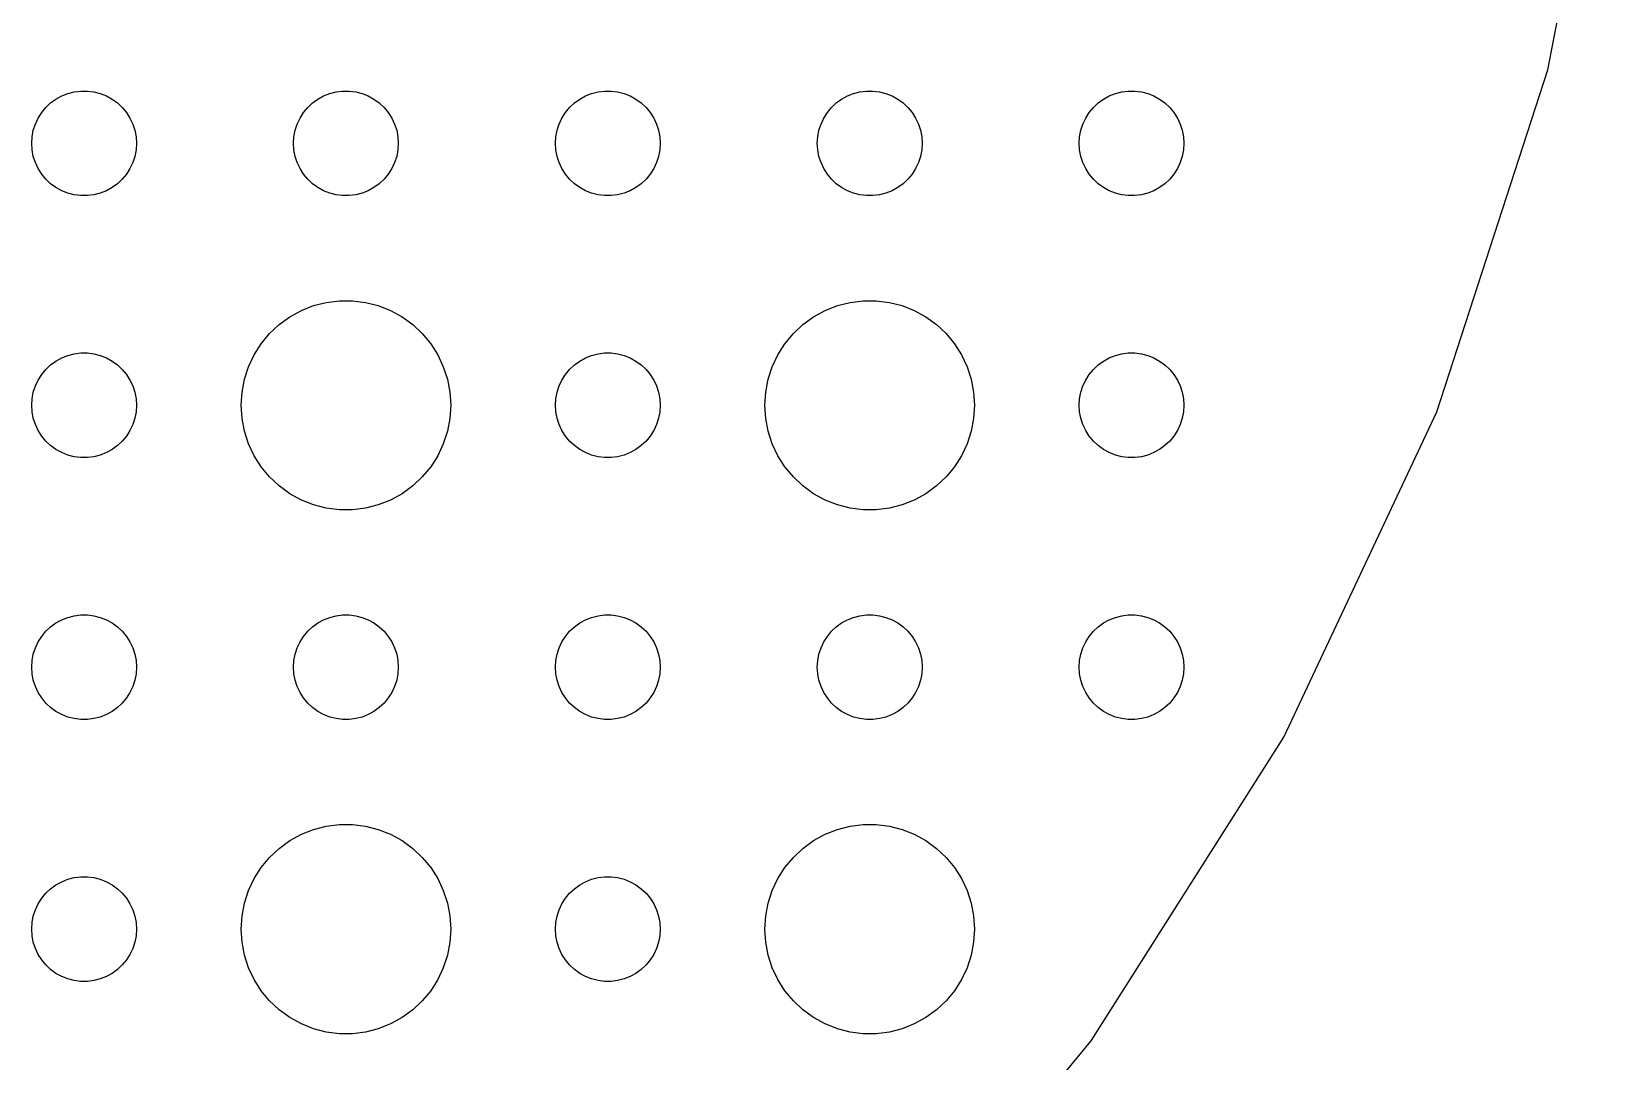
# Model space of a CAD drawing. Header units: metres. Extents: x -82 to 82, y -82 to 82.
# Drawn here: x 36 to 81.35, y -48.79 to -19.3 of the extents above; entities that cross this region are included whole.
import ezdxf

# ---------------------------------------------------------------- set-up
doc = ezdxf.new("R2010")
doc.units = ezdxf.units.M

msp = doc.modelspace()

# ---------------------------------------------------------------- linework, layer by layer
for p, q in [((79.4238, -20.3926), (81.3534, -10.2773)), ((76.2417, -30.1862), (79.4238, -20.3926)), ((36.5439, -21.3442), (36.6963, -21.2335)), ((36.6963, -21.2335), (36.8613, -21.1427)), ((36.8613, -21.1427), (37.0365, -21.0734)), ((37.0365, -21.0734), (37.2189, -21.0266)), ((37.2189, -21.0266), (37.4058, -21.003)), ((37.4058, -21.003), (37.5942, -21.003)), ((37.5942, -21.003), (37.7811, -21.0266)), ((37.7811, -21.0266), (37.9635, -21.0734)), ((37.9635, -21.0734), (38.1387, -21.1427)), ((38.1387, -21.1427), (38.3037, -21.2335)), ((38.3037, -21.2335), (38.4561, -21.3442)), ((44.0439, -21.3442), (44.1963, -21.2335)), ((44.1963, -21.2335), (44.3613, -21.1427)), ((44.3613, -21.1427), (44.5365, -21.0734)), ((44.5365, -21.0734), (44.7189, -21.0266)), ((44.7189, -21.0266), (44.9058, -21.003)), ((44.9058, -21.003), (45.0942, -21.003)), ((45.0942, -21.003), (45.2811, -21.0266)), ((45.2811, -21.0266), (45.4635, -21.0734)), ((45.4635, -21.0734), (45.6387, -21.1427)), ((45.6387, -21.1427), (45.8037, -21.2335)), ((45.8037, -21.2335), (45.9561, -21.3442)), ((51.5439, -21.3442), (51.6963, -21.2335)), ((51.6963, -21.2335), (51.8613, -21.1427)), ((51.8613, -21.1427), (52.0365, -21.0734)), ((52.0365, -21.0734), (52.2189, -21.0266)), ((52.2189, -21.0266), (52.4058, -21.003)), ((52.4058, -21.003), (52.5942, -21.003)), ((52.5942, -21.003), (52.7811, -21.0266)), ((52.7811, -21.0266), (52.9635, -21.0734)), ((52.9635, -21.0734), (53.1387, -21.1427)), ((53.1387, -21.1427), (53.3037, -21.2335)), ((53.3037, -21.2335), (53.4561, -21.3442)), ((59.0439, -21.3442), (59.1963, -21.2335)), ((59.1963, -21.2335), (59.3613, -21.1427)), ((59.3613, -21.1427), (59.5365, -21.0734)), ((59.5365, -21.0734), (59.7189, -21.0266)), ((59.7189, -21.0266), (59.9058, -21.003)), ((59.9058, -21.003), (60.0942, -21.003)), ((60.0942, -21.003), (60.2811, -21.0266)), ((60.2811, -21.0266), (60.4635, -21.0734)), ((60.4635, -21.0734), (60.6387, -21.1427)), ((60.6387, -21.1427), (60.8037, -21.2335)), ((60.8037, -21.2335), (60.9561, -21.3442)), ((66.5439, -21.3442), (66.6963, -21.2335)), ((66.6963, -21.2335), (66.8613, -21.1427)), ((66.8613, -21.1427), (67.0365, -21.0734)), ((67.0365, -21.0734), (67.2189, -21.0266)), ((67.2189, -21.0266), (67.4058, -21.003)), ((67.4058, -21.003), (67.5942, -21.003)), ((67.5942, -21.003), (67.7811, -21.0266)), ((67.7811, -21.0266), (67.9635, -21.0734)), ((67.9635, -21.0734), (68.1387, -21.1427)), ((68.1387, -21.1427), (68.3037, -21.2335)), ((68.3037, -21.2335), (68.4561, -21.3442)), ((36.1855, -21.7774), (36.2865, -21.6183)), ((36.2865, -21.6183), (36.4065, -21.4732)), ((36.4065, -21.4732), (36.5439, -21.3442)), ((38.4561, -21.3442), (38.5934, -21.4732)), ((38.5934, -21.4732), (38.7135, -21.6183)), ((38.7135, -21.6183), (38.8145, -21.7774)), ((43.6855, -21.7774), (43.7865, -21.6183)), ((43.7865, -21.6183), (43.9065, -21.4732)), ((43.9065, -21.4732), (44.0439, -21.3442)), ((45.9561, -21.3442), (46.0934, -21.4732)), ((46.0934, -21.4732), (46.2135, -21.6183)), ((46.2135, -21.6183), (46.3145, -21.7774)), ((51.1855, -21.7774), (51.2865, -21.6183)), ((51.2865, -21.6183), (51.4065, -21.4732)), ((51.4065, -21.4732), (51.5439, -21.3442)), ((53.4561, -21.3442), (53.5934, -21.4732)), ((53.5934, -21.4732), (53.7135, -21.6183)), ((53.7135, -21.6183), (53.8145, -21.7774)), ((58.6855, -21.7774), (58.7865, -21.6183)), ((58.7865, -21.6183), (58.9065, -21.4732)), ((58.9065, -21.4732), (59.0439, -21.3442)), ((60.9561, -21.3442), (61.0934, -21.4732)), ((61.0934, -21.4732), (61.2135, -21.6183)), ((61.2135, -21.6183), (61.3145, -21.7774)), ((66.1855, -21.7774), (66.2865, -21.6183)), ((66.2865, -21.6183), (66.4065, -21.4732)), ((66.4065, -21.4732), (66.5439, -21.3442)), ((68.4561, -21.3442), (68.5934, -21.4732)), ((68.5934, -21.4732), (68.7135, -21.6183)), ((68.7135, -21.6183), (68.8145, -21.7774)), ((36.0118, -22.312), (36.0471, -22.127)), ((36.0471, -22.127), (36.1053, -21.9478)), ((36.1053, -21.9478), (36.1855, -21.7774)), ((38.8145, -21.7774), (38.8947, -21.9478)), ((38.8947, -21.9478), (38.9529, -22.127)), ((38.9529, -22.127), (38.9882, -22.312)), ((43.5118, -22.312), (43.5471, -22.127)), ((43.5471, -22.127), (43.6053, -21.9478)), ((43.6053, -21.9478), (43.6855, -21.7774)), ((46.3145, -21.7774), (46.3947, -21.9478)), ((46.3947, -21.9478), (46.4529, -22.127)), ((46.4529, -22.127), (46.4882, -22.312)), ((51.0118, -22.312), (51.0471, -22.127)), ((51.0471, -22.127), (51.1053, -21.9478)), ((51.1053, -21.9478), (51.1855, -21.7774)), ((53.8145, -21.7774), (53.8947, -21.9478)), ((53.8947, -21.9478), (53.9529, -22.127)), ((53.9529, -22.127), (53.9882, -22.312)), ((58.5118, -22.312), (58.5471, -22.127)), ((58.5471, -22.127), (58.6053, -21.9478)), ((58.6053, -21.9478), (58.6855, -21.7774)), ((61.3145, -21.7774), (61.3947, -21.9478)), ((61.3947, -21.9478), (61.4529, -22.127)), ((61.4529, -22.127), (61.4882, -22.312)), ((66.0118, -22.312), (66.0471, -22.127)), ((66.0471, -22.127), (66.1053, -21.9478)), ((66.1053, -21.9478), (66.1855, -21.7774)), ((68.8145, -21.7774), (68.8947, -21.9478)), ((68.8947, -21.9478), (68.9529, -22.127)), ((68.9529, -22.127), (68.9882, -22.312)), ((36, -22.5), (36.0118, -22.312)), ((36.0118, -22.688), (36, -22.5)), ((38.9882, -22.312), (39, -22.5)), ((39, -22.5), (38.9882, -22.688)), ((43.5, -22.5), (43.5118, -22.312)), ((43.5118, -22.688), (43.5, -22.5)), ((46.4882, -22.312), (46.5, -22.5)), ((46.5, -22.5), (46.4882, -22.688)), ((51, -22.5), (51.0118, -22.312)), ((51.0118, -22.688), (51, -22.5)), ((53.9882, -22.312), (54, -22.5)), ((54, -22.5), (53.9882, -22.688)), ((58.5, -22.5), (58.5118, -22.312)), ((58.5118, -22.688), (58.5, -22.5)), ((61.4882, -22.312), (61.5, -22.5)), ((61.5, -22.5), (61.4882, -22.688)), ((66, -22.5), (66.0118, -22.312)), ((66.0118, -22.688), (66, -22.5)), ((68.9882, -22.312), (69, -22.5)), ((69, -22.5), (68.9882, -22.688)), ((36.0471, -22.873), (36.0118, -22.688)), ((36.1053, -23.0522), (36.0471, -22.873)), ((36.1855, -23.2226), (36.1053, -23.0522)), ((38.8947, -23.0522), (38.8145, -23.2226)), ((38.9529, -22.873), (38.8947, -23.0522)), ((38.9882, -22.688), (38.9529, -22.873)), ((43.5471, -22.873), (43.5118, -22.688)), ((43.6053, -23.0522), (43.5471, -22.873)), ((43.6855, -23.2226), (43.6053, -23.0522)), ((46.3947, -23.0522), (46.3145, -23.2226)), ((46.4529, -22.873), (46.3947, -23.0522)), ((46.4882, -22.688), (46.4529, -22.873)), ((51.0471, -22.873), (51.0118, -22.688)), ((51.1053, -23.0522), (51.0471, -22.873)), ((51.1855, -23.2226), (51.1053, -23.0522)), ((53.8947, -23.0522), (53.8145, -23.2226)), ((53.9529, -22.873), (53.8947, -23.0522)), ((53.9882, -22.688), (53.9529, -22.873)), ((58.5471, -22.873), (58.5118, -22.688)), ((58.6053, -23.0522), (58.5471, -22.873)), ((58.6855, -23.2226), (58.6053, -23.0522)), ((61.3947, -23.0522), (61.3145, -23.2226)), ((61.4529, -22.873), (61.3947, -23.0522)), ((61.4882, -22.688), (61.4529, -22.873)), ((66.0471, -22.873), (66.0118, -22.688)), ((66.1053, -23.0522), (66.0471, -22.873)), ((66.1855, -23.2226), (66.1053, -23.0522)), ((68.8947, -23.0522), (68.8145, -23.2226)), ((68.9529, -22.873), (68.8947, -23.0522)), ((68.9882, -22.688), (68.9529, -22.873)), ((36.2865, -23.3817), (36.1855, -23.2226)), ((36.4065, -23.5268), (36.2865, -23.3817)), ((36.5439, -23.6558), (36.4065, -23.5268)), ((38.5934, -23.5268), (38.4561, -23.6558)), ((38.7135, -23.3817), (38.5934, -23.5268)), ((38.8145, -23.2226), (38.7135, -23.3817)), ((43.7865, -23.3817), (43.6855, -23.2226)), ((43.9065, -23.5268), (43.7865, -23.3817)), ((44.0439, -23.6558), (43.9065, -23.5268)), ((46.0934, -23.5268), (45.9561, -23.6558)), ((46.2135, -23.3817), (46.0934, -23.5268)), ((46.3145, -23.2226), (46.2135, -23.3817)), ((51.2865, -23.3817), (51.1855, -23.2226)), ((51.4065, -23.5268), (51.2865, -23.3817)), ((51.5439, -23.6558), (51.4065, -23.5268)), ((53.5934, -23.5268), (53.4561, -23.6558)), ((53.7135, -23.3817), (53.5934, -23.5268)), ((53.8145, -23.2226), (53.7135, -23.3817)), ((58.7865, -23.3817), (58.6855, -23.2226)), ((58.9065, -23.5268), (58.7865, -23.3817)), ((59.0439, -23.6558), (58.9065, -23.5268)), ((61.0934, -23.5268), (60.9561, -23.6558)), ((61.2135, -23.3817), (61.0934, -23.5268)), ((61.3145, -23.2226), (61.2135, -23.3817)), ((66.2865, -23.3817), (66.1855, -23.2226)), ((66.4065, -23.5268), (66.2865, -23.3817)), ((66.5439, -23.6558), (66.4065, -23.5268)), ((68.5934, -23.5268), (68.4561, -23.6558)), ((68.7135, -23.3817), (68.5934, -23.5268)), ((68.8145, -23.2226), (68.7135, -23.3817)), ((36.6963, -23.7665), (36.5439, -23.6558)), ((36.8613, -23.8572), (36.6963, -23.7665)), ((37.0365, -23.9266), (36.8613, -23.8572)), ((37.2189, -23.9734), (37.0365, -23.9266)), ((37.4058, -23.997), (37.2189, -23.9734)), ((37.5942, -23.997), (37.4058, -23.997)), ((37.7811, -23.9734), (37.5942, -23.997)), ((37.9635, -23.9266), (37.7811, -23.9734)), ((38.1387, -23.8572), (37.9635, -23.9266)), ((38.3037, -23.7665), (38.1387, -23.8572)), ((38.4561, -23.6558), (38.3037, -23.7665)), ((44.1963, -23.7665), (44.0439, -23.6558)), ((44.3613, -23.8572), (44.1963, -23.7665)), ((44.5365, -23.9266), (44.3613, -23.8572)), ((44.7189, -23.9734), (44.5365, -23.9266)), ((44.9058, -23.997), (44.7189, -23.9734)), ((45.0942, -23.997), (44.9058, -23.997)), ((45.2811, -23.9734), (45.0942, -23.997)), ((45.4635, -23.9266), (45.2811, -23.9734)), ((45.6387, -23.8572), (45.4635, -23.9266)), ((45.8037, -23.7665), (45.6387, -23.8572)), ((45.9561, -23.6558), (45.8037, -23.7665)), ((51.6963, -23.7665), (51.5439, -23.6558)), ((51.8613, -23.8572), (51.6963, -23.7665)), ((52.0365, -23.9266), (51.8613, -23.8572)), ((52.2189, -23.9734), (52.0365, -23.9266)), ((52.4058, -23.997), (52.2189, -23.9734)), ((52.5942, -23.997), (52.4058, -23.997)), ((52.7811, -23.9734), (52.5942, -23.997)), ((52.9635, -23.9266), (52.7811, -23.9734)), ((53.1387, -23.8572), (52.9635, -23.9266)), ((53.3037, -23.7665), (53.1387, -23.8572)), ((53.4561, -23.6558), (53.3037, -23.7665)), ((59.1963, -23.7665), (59.0439, -23.6558)), ((59.3613, -23.8572), (59.1963, -23.7665)), ((59.5365, -23.9266), (59.3613, -23.8572)), ((59.7189, -23.9734), (59.5365, -23.9266)), ((59.9058, -23.997), (59.7189, -23.9734)), ((60.0942, -23.997), (59.9058, -23.997)), ((60.2811, -23.9734), (60.0942, -23.997)), ((60.4635, -23.9266), (60.2811, -23.9734)), ((60.6387, -23.8572), (60.4635, -23.9266)), ((60.8037, -23.7665), (60.6387, -23.8572)), ((60.9561, -23.6558), (60.8037, -23.7665)), ((66.6963, -23.7665), (66.5439, -23.6558)), ((66.8613, -23.8572), (66.6963, -23.7665)), ((67.0365, -23.9266), (66.8613, -23.8572)), ((67.2189, -23.9734), (67.0365, -23.9266)), ((67.4058, -23.997), (67.2189, -23.9734)), ((67.5942, -23.997), (67.4058, -23.997)), ((67.7811, -23.9734), (67.5942, -23.997)), ((67.9635, -23.9266), (67.7811, -23.9734)), ((68.1387, -23.8572), (67.9635, -23.9266)), ((68.3037, -23.7665), (68.1387, -23.8572)), ((68.4561, -23.6558), (68.3037, -23.7665)), ((43.7227, -27.2855), (44.0729, -27.1468)), ((44.0729, -27.1468), (44.4379, -27.0531)), ((44.4379, -27.0531), (44.8116, -27.0059)), ((44.8116, -27.0059), (45.1884, -27.0059)), ((45.1884, -27.0059), (45.5621, -27.0531)), ((45.5621, -27.0531), (45.927, -27.1468)), ((45.927, -27.1468), (46.2773, -27.2855)), ((58.7227, -27.2855), (59.0729, -27.1468)), ((59.0729, -27.1468), (59.4379, -27.0531)), ((59.4379, -27.0531), (59.8116, -27.0059)), ((59.8116, -27.0059), (60.1884, -27.0059)), ((60.1884, -27.0059), (60.5621, -27.0531)), ((60.5621, -27.0531), (60.927, -27.1468)), ((60.927, -27.1468), (61.2773, -27.2855)), ((43.0877, -27.6884), (43.3925, -27.467)), ((43.3925, -27.467), (43.7227, -27.2855)), ((46.2773, -27.2855), (46.6075, -27.467)), ((46.6075, -27.467), (46.9123, -27.6884)), ((58.0877, -27.6884), (58.3925, -27.467)), ((58.3925, -27.467), (58.7227, -27.2855)), ((61.2773, -27.2855), (61.6075, -27.467)), ((61.6075, -27.467), (61.9123, -27.6884)), ((42.5729, -28.2366), (42.8131, -27.9464)), ((42.8131, -27.9464), (43.0877, -27.6884)), ((46.9123, -27.6884), (47.1869, -27.9464)), ((47.1869, -27.9464), (47.427, -28.2366)), ((57.5729, -28.2366), (57.8131, -27.9464)), ((57.8131, -27.9464), (58.0877, -27.6884)), ((61.9123, -27.6884), (62.1869, -27.9464)), ((62.1869, -27.9464), (62.427, -28.2366)), ((37.0365, -28.5734), (37.2189, -28.5266)), ((37.2189, -28.5266), (37.4058, -28.503)), ((37.4058, -28.503), (37.5942, -28.503)), ((37.5942, -28.503), (37.7811, -28.5266)), ((37.7811, -28.5266), (37.9635, -28.5734)), ((42.2107, -28.8956), (42.3711, -28.5547)), ((42.3711, -28.5547), (42.5729, -28.2366)), ((47.427, -28.2366), (47.6289, -28.5547)), ((47.6289, -28.5547), (47.7893, -28.8956)), ((52.0365, -28.5734), (52.2189, -28.5266)), ((52.2189, -28.5266), (52.4058, -28.503)), ((52.4058, -28.503), (52.5942, -28.503)), ((52.5942, -28.503), (52.7811, -28.5266)), ((52.7811, -28.5266), (52.9635, -28.5734)), ((57.2107, -28.8956), (57.3711, -28.5547)), ((57.3711, -28.5547), (57.5729, -28.2366)), ((62.427, -28.2366), (62.6289, -28.5547)), ((62.6289, -28.5547), (62.7893, -28.8956)), ((67.0365, -28.5734), (67.2189, -28.5266)), ((67.2189, -28.5266), (67.4058, -28.503)), ((67.4058, -28.503), (67.5942, -28.503)), ((67.5942, -28.503), (67.7811, -28.5266)), ((67.7811, -28.5266), (67.9635, -28.5734)), ((36.2865, -29.1183), (36.4065, -28.9732)), ((36.4065, -28.9732), (36.5439, -28.8442)), ((36.5439, -28.8442), (36.6963, -28.7335)), ((36.6963, -28.7335), (36.8613, -28.6427)), ((36.8613, -28.6427), (37.0365, -28.5734)), ((37.9635, -28.5734), (38.1387, -28.6427)), ((38.1387, -28.6427), (38.3037, -28.7335)), ((38.3037, -28.7335), (38.4561, -28.8442)), ((38.4561, -28.8442), (38.5934, -28.9732)), ((38.5934, -28.9732), (38.7135, -29.1183)), ((42.0942, -29.2539), (42.2107, -28.8956)), ((47.7893, -28.8956), (47.9057, -29.2539)), ((51.2865, -29.1183), (51.4065, -28.9732)), ((51.4065, -28.9732), (51.5439, -28.8442)), ((51.5439, -28.8442), (51.6963, -28.7335)), ((51.6963, -28.7335), (51.8613, -28.6427)), ((51.8613, -28.6427), (52.0365, -28.5734)), ((52.9635, -28.5734), (53.1387, -28.6427)), ((53.1387, -28.6427), (53.3037, -28.7335)), ((53.3037, -28.7335), (53.4561, -28.8442)), ((53.4561, -28.8442), (53.5934, -28.9732)), ((53.5934, -28.9732), (53.7135, -29.1183)), ((57.0942, -29.2539), (57.2107, -28.8956)), ((62.7893, -28.8956), (62.9057, -29.2539)), ((66.2865, -29.1183), (66.4065, -28.9732)), ((66.4065, -28.9732), (66.5439, -28.8442)), ((66.5439, -28.8442), (66.6963, -28.7335)), ((66.6963, -28.7335), (66.8613, -28.6427)), ((66.8613, -28.6427), (67.0365, -28.5734)), ((67.9635, -28.5734), (68.1387, -28.6427)), ((68.1387, -28.6427), (68.3037, -28.7335)), ((68.3037, -28.7335), (68.4561, -28.8442)), ((68.4561, -28.8442), (68.5934, -28.9732)), ((68.5934, -28.9732), (68.7135, -29.1183)), ((36.0471, -29.627), (36.1053, -29.4478)), ((36.1053, -29.4478), (36.1855, -29.2774)), ((36.1855, -29.2774), (36.2865, -29.1183)), ((38.7135, -29.1183), (38.8145, -29.2774)), ((38.8145, -29.2774), (38.8947, -29.4478)), ((38.8947, -29.4478), (38.9529, -29.627)), ((42.0237, -29.624), (42.0942, -29.2539)), ((47.9057, -29.2539), (47.9763, -29.624)), ((51.0471, -29.627), (51.1053, -29.4478)), ((51.1053, -29.4478), (51.1855, -29.2774)), ((51.1855, -29.2774), (51.2865, -29.1183)), ((53.7135, -29.1183), (53.8145, -29.2774)), ((53.8145, -29.2774), (53.8947, -29.4478)), ((53.8947, -29.4478), (53.9529, -29.627)), ((57.0237, -29.624), (57.0942, -29.2539)), ((62.9057, -29.2539), (62.9763, -29.624)), ((66.0471, -29.627), (66.1053, -29.4478)), ((66.1053, -29.4478), (66.1855, -29.2774)), ((66.1855, -29.2774), (66.2865, -29.1183)), ((68.7135, -29.1183), (68.8145, -29.2774)), ((68.8145, -29.2774), (68.8947, -29.4478)), ((68.8947, -29.4478), (68.9529, -29.627)), ((36, -30), (36.0118, -29.812)), ((36.0118, -29.812), (36.0471, -29.627)), ((38.9529, -29.627), (38.9882, -29.812)), ((38.9882, -29.812), (39, -30)), ((42, -30), (42.0237, -29.624)), ((47.9763, -29.624), (48, -30)), ((51, -30), (51.0118, -29.812)), ((51.0118, -29.812), (51.0471, -29.627)), ((53.9529, -29.627), (53.9882, -29.812)), ((53.9882, -29.812), (54, -30)), ((57, -30), (57.0237, -29.624)), ((62.9763, -29.624), (63, -30)), ((66, -30), (66.0118, -29.812)), ((66.0118, -29.812), (66.0471, -29.627)), ((68.9529, -29.627), (68.9882, -29.812)), ((68.9882, -29.812), (69, -30)), ((36.0118, -30.188), (36, -30)), ((36.0471, -30.373), (36.0118, -30.188)), ((36.1053, -30.5522), (36.0471, -30.373)), ((38.9529, -30.373), (38.8947, -30.5522)), ((38.9882, -30.188), (38.9529, -30.373)), ((39, -30), (38.9882, -30.188)), ((42.0237, -30.376), (42, -30)), ((42.0942, -30.7461), (42.0237, -30.376)), ((47.9763, -30.376), (47.9057, -30.7461)), ((48, -30), (47.9763, -30.376)), ((51.0118, -30.188), (51, -30)), ((51.0471, -30.373), (51.0118, -30.188)), ((51.1053, -30.5522), (51.0471, -30.373)), ((53.9529, -30.373), (53.8947, -30.5522)), ((53.9882, -30.188), (53.9529, -30.373)), ((54, -30), (53.9882, -30.188)), ((57.0237, -30.376), (57, -30)), ((57.0942, -30.7461), (57.0237, -30.376)), ((62.9763, -30.376), (62.9057, -30.7461)), ((63, -30), (62.9763, -30.376)), ((66.0118, -30.188), (66, -30)), ((66.0471, -30.373), (66.0118, -30.188)), ((66.1053, -30.5522), (66.0471, -30.373)), ((68.9529, -30.373), (68.8947, -30.5522)), ((68.9882, -30.188), (68.9529, -30.373)), ((69, -30), (68.9882, -30.188)), ((71.8571, -39.5038), (76.2417, -30.1862)), ((36.1855, -30.7226), (36.1053, -30.5522)), ((36.2865, -30.8817), (36.1855, -30.7226)), ((38.8145, -30.7226), (38.7135, -30.8817)), ((38.8947, -30.5522), (38.8145, -30.7226)), ((42.2107, -31.1044), (42.0942, -30.7461)), ((47.9057, -30.7461), (47.7893, -31.1044)), ((51.1855, -30.7226), (51.1053, -30.5522)), ((51.2865, -30.8817), (51.1855, -30.7226)), ((53.8145, -30.7226), (53.7135, -30.8817)), ((53.8947, -30.5522), (53.8145, -30.7226)), ((57.2107, -31.1044), (57.0942, -30.7461)), ((62.9057, -30.7461), (62.7893, -31.1044)), ((66.1855, -30.7226), (66.1053, -30.5522)), ((66.2865, -30.8817), (66.1855, -30.7226)), ((68.8145, -30.7226), (68.7135, -30.8817)), ((68.8947, -30.5522), (68.8145, -30.7226)), ((36.4065, -31.0268), (36.2865, -30.8817)), ((36.5439, -31.1558), (36.4065, -31.0268)), ((36.6963, -31.2665), (36.5439, -31.1558)), ((36.8613, -31.3572), (36.6963, -31.2665)), ((38.3037, -31.2665), (38.1387, -31.3572)), ((38.4561, -31.1558), (38.3037, -31.2665)), ((38.5934, -31.0268), (38.4561, -31.1558)), ((38.7135, -30.8817), (38.5934, -31.0268)), ((42.3711, -31.4453), (42.2107, -31.1044)), ((47.7893, -31.1044), (47.6289, -31.4453)), ((51.4065, -31.0268), (51.2865, -30.8817)), ((51.5439, -31.1558), (51.4065, -31.0268)), ((51.6963, -31.2665), (51.5439, -31.1558)), ((51.8613, -31.3572), (51.6963, -31.2665)), ((53.3037, -31.2665), (53.1387, -31.3572)), ((53.4561, -31.1558), (53.3037, -31.2665)), ((53.5934, -31.0268), (53.4561, -31.1558)), ((53.7135, -30.8817), (53.5934, -31.0268)), ((57.3711, -31.4453), (57.2107, -31.1044)), ((62.7893, -31.1044), (62.6289, -31.4453)), ((66.4065, -31.0268), (66.2865, -30.8817)), ((66.5439, -31.1558), (66.4065, -31.0268)), ((66.6963, -31.2665), (66.5439, -31.1558)), ((66.8613, -31.3572), (66.6963, -31.2665)), ((68.3037, -31.2665), (68.1387, -31.3572)), ((68.4561, -31.1558), (68.3037, -31.2665)), ((68.5934, -31.0268), (68.4561, -31.1558)), ((68.7135, -30.8817), (68.5934, -31.0268)), ((37.0365, -31.4266), (36.8613, -31.3572)), ((37.2189, -31.4734), (37.0365, -31.4266)), ((37.4058, -31.497), (37.2189, -31.4734)), ((37.5942, -31.497), (37.4058, -31.497)), ((37.7811, -31.4734), (37.5942, -31.497)), ((37.9635, -31.4266), (37.7811, -31.4734)), ((38.1387, -31.3572), (37.9635, -31.4266)), ((42.5729, -31.7634), (42.3711, -31.4453)), ((47.6289, -31.4453), (47.427, -31.7634)), ((52.0365, -31.4266), (51.8613, -31.3572)), ((52.2189, -31.4734), (52.0365, -31.4266)), ((52.4058, -31.497), (52.2189, -31.4734)), ((52.5942, -31.497), (52.4058, -31.497)), ((52.7811, -31.4734), (52.5942, -31.497)), ((52.9635, -31.4266), (52.7811, -31.4734)), ((53.1387, -31.3572), (52.9635, -31.4266)), ((57.5729, -31.7634), (57.3711, -31.4453)), ((62.6289, -31.4453), (62.427, -31.7634)), ((67.0365, -31.4266), (66.8613, -31.3572)), ((67.2189, -31.4734), (67.0365, -31.4266)), ((67.4058, -31.497), (67.2189, -31.4734)), ((67.5942, -31.497), (67.4058, -31.497)), ((67.7811, -31.4734), (67.5942, -31.497)), ((67.9635, -31.4266), (67.7811, -31.4734)), ((68.1387, -31.3572), (67.9635, -31.4266)), ((42.8131, -32.0536), (42.5729, -31.7634)), ((43.0877, -32.3115), (42.8131, -32.0536)), ((47.1869, -32.0536), (46.9123, -32.3115)), ((47.427, -31.7634), (47.1869, -32.0536)), ((57.8131, -32.0536), (57.5729, -31.7634)), ((58.0877, -32.3115), (57.8131, -32.0536)), ((62.1869, -32.0536), (61.9123, -32.3115)), ((62.427, -31.7634), (62.1869, -32.0536)), ((43.3925, -32.533), (43.0877, -32.3115)), ((43.7227, -32.7145), (43.3925, -32.533)), ((46.6075, -32.533), (46.2773, -32.7145)), ((46.9123, -32.3115), (46.6075, -32.533)), ((58.3925, -32.533), (58.0877, -32.3115)), ((58.7227, -32.7145), (58.3925, -32.533)), ((61.6075, -32.533), (61.2773, -32.7145)), ((61.9123, -32.3115), (61.6075, -32.533)), ((44.0729, -32.8532), (43.7227, -32.7145)), ((44.4379, -32.9469), (44.0729, -32.8532)), ((44.8116, -32.9941), (44.4379, -32.9469)), ((45.1884, -32.9941), (44.8116, -32.9941)), ((45.5621, -32.9469), (45.1884, -32.9941)), ((45.927, -32.8532), (45.5621, -32.9469)), ((46.2773, -32.7145), (45.927, -32.8532)), ((59.0729, -32.8532), (58.7227, -32.7145)), ((59.4379, -32.9469), (59.0729, -32.8532)), ((59.8116, -32.9941), (59.4379, -32.9469)), ((60.1884, -32.9941), (59.8116, -32.9941)), ((60.5621, -32.9469), (60.1884, -32.9941)), ((60.927, -32.8532), (60.5621, -32.9469)), ((61.2773, -32.7145), (60.927, -32.8532)), ((36.5439, -36.3442), (36.6963, -36.2335)), ((36.6963, -36.2335), (36.8613, -36.1428)), ((36.8613, -36.1428), (37.0365, -36.0734)), ((37.0365, -36.0734), (37.2189, -36.0266)), ((37.2189, -36.0266), (37.4058, -36.003)), ((37.4058, -36.003), (37.5942, -36.003)), ((37.5942, -36.003), (37.7811, -36.0266)), ((37.7811, -36.0266), (37.9635, -36.0734)), ((37.9635, -36.0734), (38.1387, -36.1428)), ((38.1387, -36.1428), (38.3037, -36.2335)), ((38.3037, -36.2335), (38.4561, -36.3442)), ((44.0439, -36.3442), (44.1963, -36.2335)), ((44.1963, -36.2335), (44.3613, -36.1428)), ((44.3613, -36.1428), (44.5365, -36.0734)), ((44.5365, -36.0734), (44.7189, -36.0266)), ((44.7189, -36.0266), (44.9058, -36.003)), ((44.9058, -36.003), (45.0942, -36.003)), ((45.0942, -36.003), (45.2811, -36.0266)), ((45.2811, -36.0266), (45.4635, -36.0734)), ((45.4635, -36.0734), (45.6387, -36.1428)), ((45.6387, -36.1428), (45.8037, -36.2335)), ((45.8037, -36.2335), (45.9561, -36.3442)), ((51.5439, -36.3442), (51.6963, -36.2335)), ((51.6963, -36.2335), (51.8613, -36.1428)), ((51.8613, -36.1428), (52.0365, -36.0734)), ((52.0365, -36.0734), (52.2189, -36.0266)), ((52.2189, -36.0266), (52.4058, -36.003)), ((52.4058, -36.003), (52.5942, -36.003)), ((52.5942, -36.003), (52.7811, -36.0266)), ((52.7811, -36.0266), (52.9635, -36.0734)), ((52.9635, -36.0734), (53.1387, -36.1428)), ((53.1387, -36.1428), (53.3037, -36.2335)), ((53.3037, -36.2335), (53.4561, -36.3442)), ((59.0439, -36.3442), (59.1963, -36.2335)), ((59.1963, -36.2335), (59.3613, -36.1428)), ((59.3613, -36.1428), (59.5365, -36.0734)), ((59.5365, -36.0734), (59.7189, -36.0266)), ((59.7189, -36.0266), (59.9058, -36.003)), ((59.9058, -36.003), (60.0942, -36.003)), ((60.0942, -36.003), (60.2811, -36.0266)), ((60.2811, -36.0266), (60.4635, -36.0734)), ((60.4635, -36.0734), (60.6387, -36.1428)), ((60.6387, -36.1428), (60.8037, -36.2335)), ((60.8037, -36.2335), (60.9561, -36.3442)), ((66.5439, -36.3442), (66.6963, -36.2335)), ((66.6963, -36.2335), (66.8613, -36.1428)), ((66.8613, -36.1428), (67.0365, -36.0734)), ((67.0365, -36.0734), (67.2189, -36.0266)), ((67.2189, -36.0266), (67.4058, -36.003)), ((67.4058, -36.003), (67.5942, -36.003)), ((67.5942, -36.003), (67.7811, -36.0266)), ((67.7811, -36.0266), (67.9635, -36.0734)), ((67.9635, -36.0734), (68.1387, -36.1428)), ((68.1387, -36.1428), (68.3037, -36.2335)), ((68.3037, -36.2335), (68.4561, -36.3442)), ((36.1855, -36.7774), (36.2865, -36.6183)), ((36.2865, -36.6183), (36.4065, -36.4732)), ((36.4065, -36.4732), (36.5439, -36.3442)), ((38.4561, -36.3442), (38.5934, -36.4732)), ((38.5934, -36.4732), (38.7135, -36.6183)), ((38.7135, -36.6183), (38.8145, -36.7774)), ((43.6855, -36.7774), (43.7865, -36.6183)), ((43.7865, -36.6183), (43.9065, -36.4732)), ((43.9065, -36.4732), (44.0439, -36.3442)), ((45.9561, -36.3442), (46.0934, -36.4732)), ((46.0934, -36.4732), (46.2135, -36.6183)), ((46.2135, -36.6183), (46.3145, -36.7774)), ((51.1855, -36.7774), (51.2865, -36.6183)), ((51.2865, -36.6183), (51.4065, -36.4732)), ((51.4065, -36.4732), (51.5439, -36.3442)), ((53.4561, -36.3442), (53.5934, -36.4732)), ((53.5934, -36.4732), (53.7135, -36.6183)), ((53.7135, -36.6183), (53.8145, -36.7774)), ((58.6855, -36.7774), (58.7865, -36.6183)), ((58.7865, -36.6183), (58.9065, -36.4732)), ((58.9065, -36.4732), (59.0439, -36.3442)), ((60.9561, -36.3442), (61.0934, -36.4732)), ((61.0934, -36.4732), (61.2135, -36.6183)), ((61.2135, -36.6183), (61.3145, -36.7774)), ((66.1855, -36.7774), (66.2865, -36.6183)), ((66.2865, -36.6183), (66.4065, -36.4732)), ((66.4065, -36.4732), (66.5439, -36.3442)), ((68.4561, -36.3442), (68.5934, -36.4732)), ((68.5934, -36.4732), (68.7135, -36.6183)), ((68.7135, -36.6183), (68.8145, -36.7774)), ((36.0118, -37.312), (36.0471, -37.127)), ((36.0471, -37.127), (36.1053, -36.9478)), ((36.1053, -36.9478), (36.1855, -36.7774)), ((38.8145, -36.7774), (38.8947, -36.9478)), ((38.8947, -36.9478), (38.9529, -37.127)), ((38.9529, -37.127), (38.9882, -37.312)), ((43.5118, -37.312), (43.5471, -37.127)), ((43.5471, -37.127), (43.6053, -36.9478)), ((43.6053, -36.9478), (43.6855, -36.7774)), ((46.3145, -36.7774), (46.3947, -36.9478)), ((46.3947, -36.9478), (46.4529, -37.127)), ((46.4529, -37.127), (46.4882, -37.312)), ((51.0118, -37.312), (51.0471, -37.127)), ((51.0471, -37.127), (51.1053, -36.9478)), ((51.1053, -36.9478), (51.1855, -36.7774)), ((53.8145, -36.7774), (53.8947, -36.9478)), ((53.8947, -36.9478), (53.9529, -37.127)), ((53.9529, -37.127), (53.9882, -37.312)), ((58.5118, -37.312), (58.5471, -37.127)), ((58.5471, -37.127), (58.6053, -36.9478)), ((58.6053, -36.9478), (58.6855, -36.7774)), ((61.3145, -36.7774), (61.3947, -36.9478)), ((61.3947, -36.9478), (61.4529, -37.127)), ((61.4529, -37.127), (61.4882, -37.312)), ((66.0118, -37.312), (66.0471, -37.127)), ((66.0471, -37.127), (66.1053, -36.9478)), ((66.1053, -36.9478), (66.1855, -36.7774)), ((68.8145, -36.7774), (68.8947, -36.9478)), ((68.8947, -36.9478), (68.9529, -37.127)), ((68.9529, -37.127), (68.9882, -37.312)), ((36, -37.5), (36.0118, -37.312)), ((36.0118, -37.688), (36, -37.5)), ((38.9882, -37.312), (39, -37.5)), ((39, -37.5), (38.9882, -37.688)), ((43.5, -37.5), (43.5118, -37.312)), ((43.5118, -37.688), (43.5, -37.5)), ((46.4882, -37.312), (46.5, -37.5)), ((46.5, -37.5), (46.4882, -37.688)), ((51, -37.5), (51.0118, -37.312)), ((51.0118, -37.688), (51, -37.5)), ((53.9882, -37.312), (54, -37.5)), ((54, -37.5), (53.9882, -37.688)), ((58.5, -37.5), (58.5118, -37.312)), ((58.5118, -37.688), (58.5, -37.5)), ((61.4882, -37.312), (61.5, -37.5)), ((61.5, -37.5), (61.4882, -37.688)), ((66, -37.5), (66.0118, -37.312)), ((66.0118, -37.688), (66, -37.5)), ((68.9882, -37.312), (69, -37.5)), ((69, -37.5), (68.9882, -37.688)), ((36.0471, -37.873), (36.0118, -37.688)), ((36.1053, -38.0522), (36.0471, -37.873)), ((36.1855, -38.2226), (36.1053, -38.0522)), ((38.8947, -38.0522), (38.8145, -38.2226)), ((38.9529, -37.873), (38.8947, -38.0522)), ((38.9882, -37.688), (38.9529, -37.873)), ((43.5471, -37.873), (43.5118, -37.688)), ((43.6053, -38.0522), (43.5471, -37.873)), ((43.6855, -38.2226), (43.6053, -38.0522)), ((46.3947, -38.0522), (46.3145, -38.2226)), ((46.4529, -37.873), (46.3947, -38.0522)), ((46.4882, -37.688), (46.4529, -37.873)), ((51.0471, -37.873), (51.0118, -37.688)), ((51.1053, -38.0522), (51.0471, -37.873)), ((51.1855, -38.2226), (51.1053, -38.0522)), ((53.8947, -38.0522), (53.8145, -38.2226)), ((53.9529, -37.873), (53.8947, -38.0522)), ((53.9882, -37.688), (53.9529, -37.873)), ((58.5471, -37.873), (58.5118, -37.688)), ((58.6053, -38.0522), (58.5471, -37.873)), ((58.6855, -38.2226), (58.6053, -38.0522)), ((61.3947, -38.0522), (61.3145, -38.2226)), ((61.4529, -37.873), (61.3947, -38.0522)), ((61.4882, -37.688), (61.4529, -37.873)), ((66.0471, -37.873), (66.0118, -37.688)), ((66.1053, -38.0522), (66.0471, -37.873)), ((66.1855, -38.2226), (66.1053, -38.0522)), ((68.8947, -38.0522), (68.8145, -38.2226)), ((68.9529, -37.873), (68.8947, -38.0522)), ((68.9882, -37.688), (68.9529, -37.873)), ((36.2865, -38.3817), (36.1855, -38.2226)), ((36.4065, -38.5268), (36.2865, -38.3817)), ((36.5439, -38.6558), (36.4065, -38.5268)), ((38.5934, -38.5268), (38.4561, -38.6558)), ((38.7135, -38.3817), (38.5934, -38.5268)), ((38.8145, -38.2226), (38.7135, -38.3817)), ((43.7865, -38.3817), (43.6855, -38.2226)), ((43.9065, -38.5268), (43.7865, -38.3817)), ((44.0439, -38.6558), (43.9065, -38.5268)), ((46.0934, -38.5268), (45.9561, -38.6558)), ((46.2135, -38.3817), (46.0934, -38.5268)), ((46.3145, -38.2226), (46.2135, -38.3817)), ((51.2865, -38.3817), (51.1855, -38.2226)), ((51.4065, -38.5268), (51.2865, -38.3817)), ((51.5439, -38.6558), (51.4065, -38.5268)), ((53.5934, -38.5268), (53.4561, -38.6558)), ((53.7135, -38.3817), (53.5934, -38.5268)), ((53.8145, -38.2226), (53.7135, -38.3817)), ((58.7865, -38.3817), (58.6855, -38.2226)), ((58.9065, -38.5268), (58.7865, -38.3817)), ((59.0439, -38.6558), (58.9065, -38.5268)), ((61.0934, -38.5268), (60.9561, -38.6558)), ((61.2135, -38.3817), (61.0934, -38.5268)), ((61.3145, -38.2226), (61.2135, -38.3817)), ((66.2865, -38.3817), (66.1855, -38.2226)), ((66.4065, -38.5268), (66.2865, -38.3817)), ((66.5439, -38.6558), (66.4065, -38.5268)), ((68.5934, -38.5268), (68.4561, -38.6558)), ((68.7135, -38.3817), (68.5934, -38.5268)), ((68.8145, -38.2226), (68.7135, -38.3817)), ((36.6963, -38.7665), (36.5439, -38.6558)), ((36.8613, -38.8572), (36.6963, -38.7665)), ((37.0365, -38.9266), (36.8613, -38.8572)), ((37.2189, -38.9734), (37.0365, -38.9266)), ((37.4058, -38.997), (37.2189, -38.9734)), ((37.5942, -38.997), (37.4058, -38.997)), ((37.7811, -38.9734), (37.5942, -38.997)), ((37.9635, -38.9266), (37.7811, -38.9734)), ((38.1387, -38.8572), (37.9635, -38.9266)), ((38.3037, -38.7665), (38.1387, -38.8572)), ((38.4561, -38.6558), (38.3037, -38.7665)), ((44.1963, -38.7665), (44.0439, -38.6558)), ((44.3613, -38.8572), (44.1963, -38.7665)), ((44.5365, -38.9266), (44.3613, -38.8572)), ((44.7189, -38.9734), (44.5365, -38.9266)), ((44.9058, -38.997), (44.7189, -38.9734)), ((45.0942, -38.997), (44.9058, -38.997)), ((45.2811, -38.9734), (45.0942, -38.997)), ((45.4635, -38.9266), (45.2811, -38.9734)), ((45.6387, -38.8572), (45.4635, -38.9266)), ((45.8037, -38.7665), (45.6387, -38.8572)), ((45.9561, -38.6558), (45.8037, -38.7665)), ((51.6963, -38.7665), (51.5439, -38.6558)), ((51.8613, -38.8572), (51.6963, -38.7665)), ((52.0365, -38.9266), (51.8613, -38.8572)), ((52.2189, -38.9734), (52.0365, -38.9266)), ((52.4058, -38.997), (52.2189, -38.9734)), ((52.5942, -38.997), (52.4058, -38.997)), ((52.7811, -38.9734), (52.5942, -38.997)), ((52.9635, -38.9266), (52.7811, -38.9734)), ((53.1387, -38.8572), (52.9635, -38.9266)), ((53.3037, -38.7665), (53.1387, -38.8572)), ((53.4561, -38.6558), (53.3037, -38.7665)), ((59.1963, -38.7665), (59.0439, -38.6558)), ((59.3613, -38.8572), (59.1963, -38.7665)), ((59.5365, -38.9266), (59.3613, -38.8572)), ((59.7189, -38.9734), (59.5365, -38.9266)), ((59.9058, -38.997), (59.7189, -38.9734)), ((60.0942, -38.997), (59.9058, -38.997)), ((60.2811, -38.9734), (60.0942, -38.997)), ((60.4635, -38.9266), (60.2811, -38.9734)), ((60.6387, -38.8572), (60.4635, -38.9266)), ((60.8037, -38.7665), (60.6387, -38.8572)), ((60.9561, -38.6558), (60.8037, -38.7665)), ((66.6963, -38.7665), (66.5439, -38.6558)), ((66.8613, -38.8572), (66.6963, -38.7665)), ((67.0365, -38.9266), (66.8613, -38.8572)), ((67.2189, -38.9734), (67.0365, -38.9266)), ((67.4058, -38.997), (67.2189, -38.9734)), ((67.5942, -38.997), (67.4058, -38.997)), ((67.7811, -38.9734), (67.5942, -38.997)), ((67.9635, -38.9266), (67.7811, -38.9734)), ((68.1387, -38.8572), (67.9635, -38.9266)), ((68.3037, -38.7665), (68.1387, -38.8572)), ((68.4561, -38.6558), (68.3037, -38.7665)), ((66.3394, -48.1984), (71.8571, -39.5038)), ((43.7227, -42.2855), (44.0729, -42.1468)), ((44.0729, -42.1468), (44.4379, -42.0531)), ((44.4379, -42.0531), (44.8116, -42.0059)), ((44.8116, -42.0059), (45.1884, -42.0059)), ((45.1884, -42.0059), (45.5621, -42.0531)), ((45.5621, -42.0531), (45.927, -42.1468)), ((45.927, -42.1468), (46.2773, -42.2855)), ((58.7227, -42.2855), (59.0729, -42.1468)), ((59.0729, -42.1468), (59.4379, -42.0531)), ((59.4379, -42.0531), (59.8116, -42.0059)), ((59.8116, -42.0059), (60.1884, -42.0059)), ((60.1884, -42.0059), (60.5621, -42.0531)), ((60.5621, -42.0531), (60.927, -42.1468)), ((60.927, -42.1468), (61.2773, -42.2855)), ((43.0877, -42.6885), (43.3925, -42.467)), ((43.3925, -42.467), (43.7227, -42.2855)), ((46.2773, -42.2855), (46.6075, -42.467)), ((46.6075, -42.467), (46.9123, -42.6885)), ((58.0877, -42.6885), (58.3925, -42.467)), ((58.3925, -42.467), (58.7227, -42.2855)), ((61.2773, -42.2855), (61.6075, -42.467)), ((61.6075, -42.467), (61.9123, -42.6885)), ((42.5729, -43.2366), (42.8131, -42.9464)), ((42.8131, -42.9464), (43.0877, -42.6885)), ((46.9123, -42.6885), (47.1869, -42.9464)), ((47.1869, -42.9464), (47.427, -43.2366)), ((57.5729, -43.2366), (57.8131, -42.9464)), ((57.8131, -42.9464), (58.0877, -42.6885)), ((61.9123, -42.6885), (62.1869, -42.9464)), ((62.1869, -42.9464), (62.427, -43.2366)), ((37.0365, -43.5734), (37.2189, -43.5266)), ((37.2189, -43.5266), (37.4058, -43.503)), ((37.4058, -43.503), (37.5942, -43.503)), ((37.5942, -43.503), (37.7811, -43.5266)), ((37.7811, -43.5266), (37.9635, -43.5734)), ((42.3711, -43.5547), (42.5729, -43.2366)), ((47.427, -43.2366), (47.6289, -43.5547)), ((52.0365, -43.5734), (52.2189, -43.5266)), ((52.2189, -43.5266), (52.4058, -43.503)), ((52.4058, -43.503), (52.5942, -43.503)), ((52.5942, -43.503), (52.7811, -43.5266)), ((52.7811, -43.5266), (52.9635, -43.5734)), ((57.3711, -43.5547), (57.5729, -43.2366)), ((62.427, -43.2366), (62.6289, -43.5547)), ((36.2865, -44.1183), (36.4065, -43.9732)), ((36.4065, -43.9732), (36.5439, -43.8442)), ((36.5439, -43.8442), (36.6963, -43.7335)), ((36.6963, -43.7335), (36.8613, -43.6428)), ((36.8613, -43.6428), (37.0365, -43.5734)), ((37.9635, -43.5734), (38.1387, -43.6428)), ((38.1387, -43.6428), (38.3037, -43.7335)), ((38.3037, -43.7335), (38.4561, -43.8442)), ((38.4561, -43.8442), (38.5934, -43.9732)), ((38.5934, -43.9732), (38.7135, -44.1183)), ((42.0942, -44.2539), (42.2107, -43.8956)), ((42.2107, -43.8956), (42.3711, -43.5547)), ((47.6289, -43.5547), (47.7893, -43.8956)), ((47.7893, -43.8956), (47.9057, -44.2539)), ((51.2865, -44.1183), (51.4065, -43.9732)), ((51.4065, -43.9732), (51.5439, -43.8442)), ((51.5439, -43.8442), (51.6963, -43.7335)), ((51.6963, -43.7335), (51.8613, -43.6428)), ((51.8613, -43.6428), (52.0365, -43.5734)), ((52.9635, -43.5734), (53.1387, -43.6428)), ((53.1387, -43.6428), (53.3037, -43.7335)), ((53.3037, -43.7335), (53.4561, -43.8442)), ((53.4561, -43.8442), (53.5934, -43.9732)), ((53.5934, -43.9732), (53.7135, -44.1183)), ((57.0942, -44.2539), (57.2107, -43.8956)), ((57.2107, -43.8956), (57.3711, -43.5547)), ((62.6289, -43.5547), (62.7893, -43.8956)), ((62.7893, -43.8956), (62.9057, -44.2539)), ((36.1053, -44.4478), (36.1855, -44.2774)), ((36.1855, -44.2774), (36.2865, -44.1183)), ((38.7135, -44.1183), (38.8145, -44.2774)), ((38.8145, -44.2774), (38.8947, -44.4478)), ((42.0237, -44.624), (42.0942, -44.2539)), ((47.9057, -44.2539), (47.9763, -44.624)), ((51.1053, -44.4478), (51.1855, -44.2774)), ((51.1855, -44.2774), (51.2865, -44.1183)), ((53.7135, -44.1183), (53.8145, -44.2774)), ((53.8145, -44.2774), (53.8947, -44.4478)), ((57.0237, -44.624), (57.0942, -44.2539)), ((62.9057, -44.2539), (62.9763, -44.624)), ((36, -45), (36.0118, -44.812)), ((36.0118, -44.812), (36.0471, -44.627)), ((36.0471, -44.627), (36.1053, -44.4478)), ((38.8947, -44.4478), (38.9529, -44.627)), ((38.9529, -44.627), (38.9882, -44.812)), ((38.9882, -44.812), (39, -45)), ((42, -45), (42.0237, -44.624)), ((47.9763, -44.624), (48, -45)), ((51, -45), (51.0118, -44.812)), ((51.0118, -44.812), (51.0471, -44.627)), ((51.0471, -44.627), (51.1053, -44.4478)), ((53.8947, -44.4478), (53.9529, -44.627)), ((53.9529, -44.627), (53.9882, -44.812)), ((53.9882, -44.812), (54, -45)), ((57, -45), (57.0237, -44.624)), ((62.9763, -44.624), (63, -45)), ((36.0118, -45.188), (36, -45)), ((36.0471, -45.373), (36.0118, -45.188)), ((38.9882, -45.188), (38.9529, -45.373)), ((39, -45), (38.9882, -45.188)), ((42.0237, -45.376), (42, -45)), ((48, -45), (47.9763, -45.376)), ((51.0118, -45.188), (51, -45)), ((51.0471, -45.373), (51.0118, -45.188)), ((53.9882, -45.188), (53.9529, -45.373)), ((54, -45), (53.9882, -45.188)), ((57.0237, -45.376), (57, -45)), ((63, -45), (62.9763, -45.376)), ((36.1053, -45.5522), (36.0471, -45.373)), ((36.1855, -45.7226), (36.1053, -45.5522)), ((36.2865, -45.8817), (36.1855, -45.7226)), ((38.8145, -45.7226), (38.7135, -45.8817)), ((38.8947, -45.5522), (38.8145, -45.7226)), ((38.9529, -45.373), (38.8947, -45.5522)), ((42.0942, -45.7461), (42.0237, -45.376)), ((42.2107, -46.1044), (42.0942, -45.7461)), ((47.9057, -45.7461), (47.7893, -46.1044)), ((47.9763, -45.376), (47.9057, -45.7461)), ((51.1053, -45.5522), (51.0471, -45.373)), ((51.1855, -45.7226), (51.1053, -45.5522)), ((51.2865, -45.8817), (51.1855, -45.7226)), ((53.8145, -45.7226), (53.7135, -45.8817)), ((53.8947, -45.5522), (53.8145, -45.7226)), ((53.9529, -45.373), (53.8947, -45.5522)), ((57.0942, -45.7461), (57.0237, -45.376)), ((57.2107, -46.1044), (57.0942, -45.7461)), ((62.9057, -45.7461), (62.7893, -46.1044)), ((62.9763, -45.376), (62.9057, -45.7461)), ((36.4065, -46.0268), (36.2865, -45.8817)), ((36.5439, -46.1558), (36.4065, -46.0268)), ((36.6963, -46.2665), (36.5439, -46.1558)), ((38.4561, -46.1558), (38.3037, -46.2665)), ((38.5934, -46.0268), (38.4561, -46.1558)), ((38.7135, -45.8817), (38.5934, -46.0268)), ((42.3711, -46.4453), (42.2107, -46.1044)), ((47.7893, -46.1044), (47.6289, -46.4453)), ((51.4065, -46.0268), (51.2865, -45.8817)), ((51.5439, -46.1558), (51.4065, -46.0268)), ((51.6963, -46.2665), (51.5439, -46.1558)), ((53.4561, -46.1558), (53.3037, -46.2665)), ((53.5934, -46.0268), (53.4561, -46.1558)), ((53.7135, -45.8817), (53.5934, -46.0268)), ((57.3711, -46.4453), (57.2107, -46.1044)), ((62.7893, -46.1044), (62.6289, -46.4453)), ((36.8613, -46.3572), (36.6963, -46.2665)), ((37.0365, -46.4266), (36.8613, -46.3572)), ((37.2189, -46.4734), (37.0365, -46.4266)), ((37.4058, -46.497), (37.2189, -46.4734)), ((37.5942, -46.497), (37.4058, -46.497)), ((37.7811, -46.4734), (37.5942, -46.497)), ((37.9635, -46.4266), (37.7811, -46.4734)), ((38.1387, -46.3572), (37.9635, -46.4266)), ((38.3037, -46.2665), (38.1387, -46.3572)), ((42.5729, -46.7634), (42.3711, -46.4453)), ((47.6289, -46.4453), (47.427, -46.7634)), ((51.8613, -46.3572), (51.6963, -46.2665)), ((52.0365, -46.4266), (51.8613, -46.3572)), ((52.2189, -46.4734), (52.0365, -46.4266)), ((52.4058, -46.497), (52.2189, -46.4734)), ((52.5942, -46.497), (52.4058, -46.497)), ((52.7811, -46.4734), (52.5942, -46.497)), ((52.9635, -46.4266), (52.7811, -46.4734)), ((53.1387, -46.3572), (52.9635, -46.4266)), ((53.3037, -46.2665), (53.1387, -46.3572)), ((57.5729, -46.7634), (57.3711, -46.4453)), ((62.6289, -46.4453), (62.427, -46.7634)), ((42.8131, -47.0536), (42.5729, -46.7634)), ((43.0877, -47.3115), (42.8131, -47.0536)), ((47.1869, -47.0536), (46.9123, -47.3115)), ((47.427, -46.7634), (47.1869, -47.0536)), ((57.8131, -47.0536), (57.5729, -46.7634)), ((58.0877, -47.3115), (57.8131, -47.0536)), ((62.1869, -47.0536), (61.9123, -47.3115)), ((62.427, -46.7634), (62.1869, -47.0536)), ((43.3925, -47.533), (43.0877, -47.3115)), ((43.7227, -47.7145), (43.3925, -47.533)), ((46.6075, -47.533), (46.2773, -47.7145)), ((46.9123, -47.3115), (46.6075, -47.533)), ((58.3925, -47.533), (58.0877, -47.3115)), ((58.7227, -47.7145), (58.3925, -47.533)), ((61.6075, -47.533), (61.2773, -47.7145)), ((61.9123, -47.3115), (61.6075, -47.533)), ((44.0729, -47.8532), (43.7227, -47.7145)), ((44.4379, -47.9469), (44.0729, -47.8532)), ((44.8116, -47.9941), (44.4379, -47.9469)), ((45.1884, -47.9941), (44.8116, -47.9941)), ((45.5621, -47.9469), (45.1884, -47.9941)), ((45.927, -47.8532), (45.5621, -47.9469)), ((46.2773, -47.7145), (45.927, -47.8532)), ((59.0729, -47.8532), (58.7227, -47.7145)), ((59.4379, -47.9469), (59.0729, -47.8532)), ((59.8116, -47.9941), (59.4379, -47.9469)), ((60.1884, -47.9941), (59.8116, -47.9941)), ((60.5621, -47.9469), (60.1884, -47.9941)), ((60.927, -47.8532), (60.5621, -47.9469)), ((61.2773, -47.7145), (60.927, -47.8532)), ((59.7754, -56.1329), (66.3394, -48.1984))]:
    msp.add_line(p, q)

doc.saveas('drawing.dxf')
